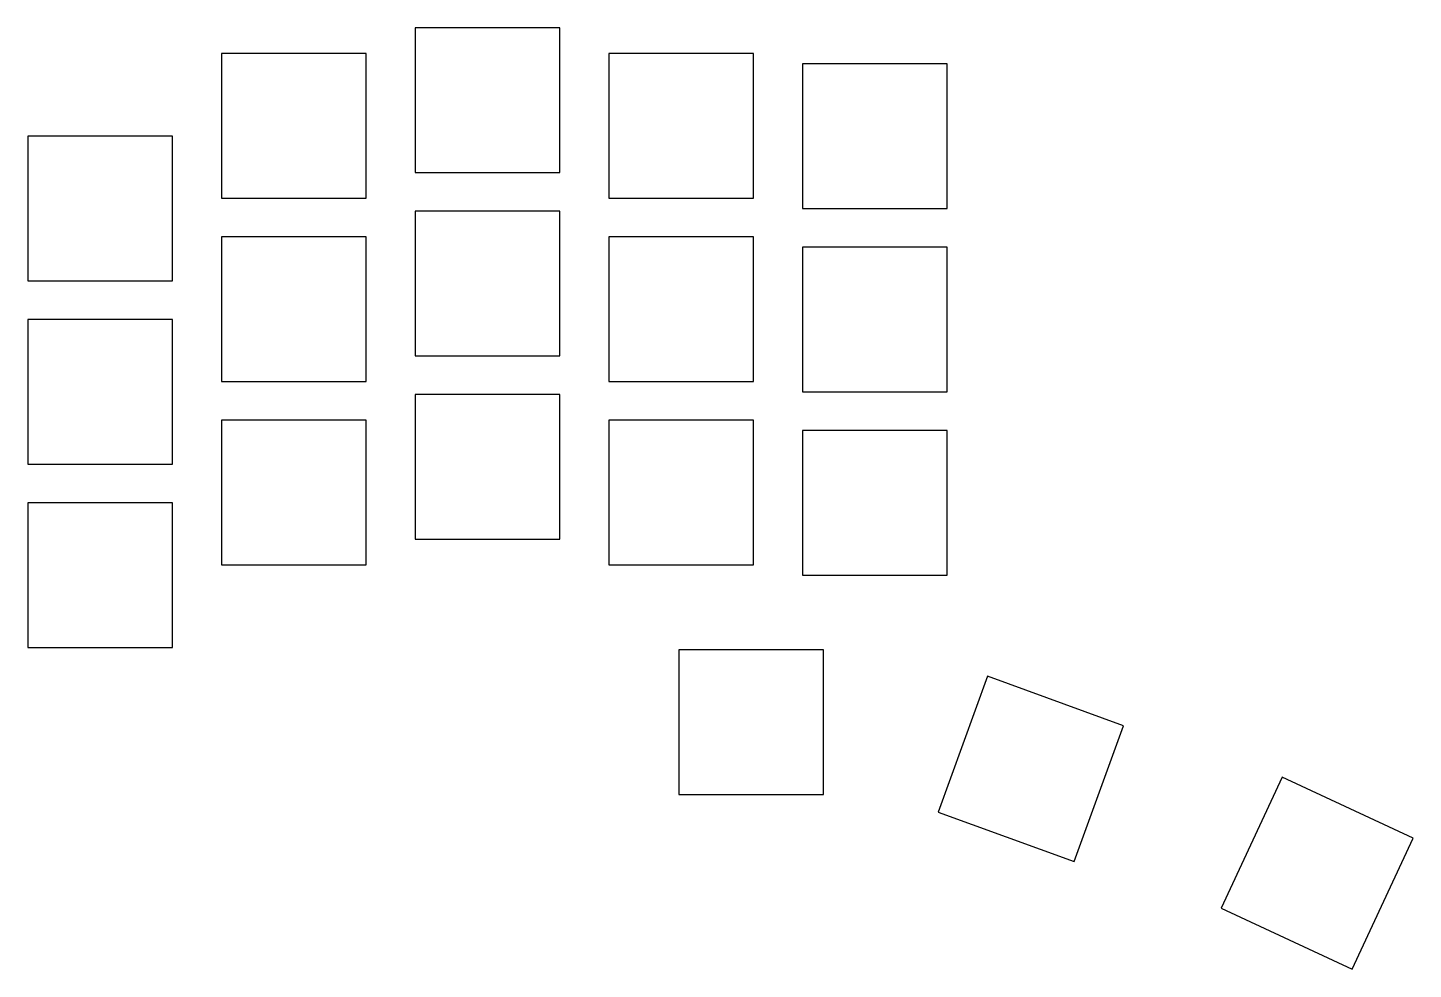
# Model space of a CAD drawing. Header units: millimetres. Extents: x 93 to 227, y -188 to -97.
import ezdxf

# ---------------------------------------------------------------- set-up
doc = ezdxf.new("R2010")
doc.units = ezdxf.units.MM

msp = doc.modelspace()

# ---------------------------------------------------------------- linework, layer by layer
for p, q in [((144.5, -97), (130.5, -97)), ((130.5, -97), (130.5, -111)), ((144.5, -111), (144.5, -97)), ((125.75, -99.5), (111.75, -99.5)), ((111.75, -99.5), (111.75, -113.5)), ((125.75, -113.5), (125.75, -99.5)), ((163.25, -99.5), (149.25, -99.5)), ((149.25, -99.5), (149.25, -113.5)), ((163.25, -113.5), (163.25, -99.5)), ((182, -100.5), (168, -100.5)), ((168, -100.5), (168, -114.5)), ((182, -114.5), (182, -100.5)), ((107, -107.5), (93, -107.5)), ((93, -107.5), (93, -121.5)), ((107, -121.5), (107, -107.5)), ((130.5, -111), (144.5, -111)), ((111.75, -113.5), (125.75, -113.5)), ((149.25, -113.5), (163.25, -113.5)), ((144.5, -114.75), (130.5, -114.75)), ((130.5, -114.75), (130.5, -128.75)), ((144.5, -128.75), (144.5, -114.75)), ((168, -114.5), (182, -114.5)), ((125.75, -117.25), (111.75, -117.25)), ((111.75, -117.25), (111.75, -131.25)), ((125.75, -131.25), (125.75, -117.25)), ((163.25, -117.25), (149.25, -117.25)), ((149.25, -117.25), (149.25, -131.25)), ((163.25, -131.25), (163.25, -117.25)), ((182, -118.25), (168, -118.25)), ((168, -118.25), (168, -132.25)), ((182, -132.25), (182, -118.25)), ((93, -121.5), (107, -121.5)), ((107, -125.25), (93, -125.25)), ((93, -125.25), (93, -139.25)), ((107, -139.25), (107, -125.25)), ((130.5, -128.75), (144.5, -128.75)), ((111.75, -131.25), (125.75, -131.25)), ((149.25, -131.25), (163.25, -131.25)), ((144.5, -132.5), (130.5, -132.5)), ((130.5, -132.5), (130.5, -146.5)), ((144.5, -146.5), (144.5, -132.5)), ((168, -132.25), (182, -132.25)), ((125.75, -135), (111.75, -135)), ((111.75, -135), (111.75, -149)), ((125.75, -149), (125.75, -135)), ((163.25, -135), (149.25, -135)), ((149.25, -135), (149.25, -149)), ((163.25, -149), (163.25, -135)), ((182, -136), (168, -136)), ((168, -136), (168, -150)), ((182, -150), (182, -136)), ((93, -139.25), (107, -139.25)), ((107, -143), (93, -143)), ((93, -143), (93, -157)), ((107, -157), (107, -143)), ((130.5, -146.5), (144.5, -146.5)), ((111.75, -149), (125.75, -149)), ((149.25, -149), (163.25, -149)), ((168, -150), (182, -150)), ((93, -157), (107, -157)), ((170.02, -157.21), (156.02, -157.21)), ((156.02, -157.21), (156.02, -171.21)), ((170.02, -171.21), (170.02, -157.21)), ((185.92, -159.78), (181.13, -172.93)), ((199.08, -164.56), (185.92, -159.78)), ((194.29, -177.72), (199.08, -164.56)), ((214.44, -169.54), (208.52, -182.22)), ((227.13, -175.45), (214.44, -169.54)), ((156.02, -171.21), (170.02, -171.21)), ((181.13, -172.93), (194.29, -177.72)), ((221.21, -188.14), (227.13, -175.45)), ((208.52, -182.22), (221.21, -188.14))]:
    msp.add_line(p, q)

doc.saveas('drawing.dxf')
